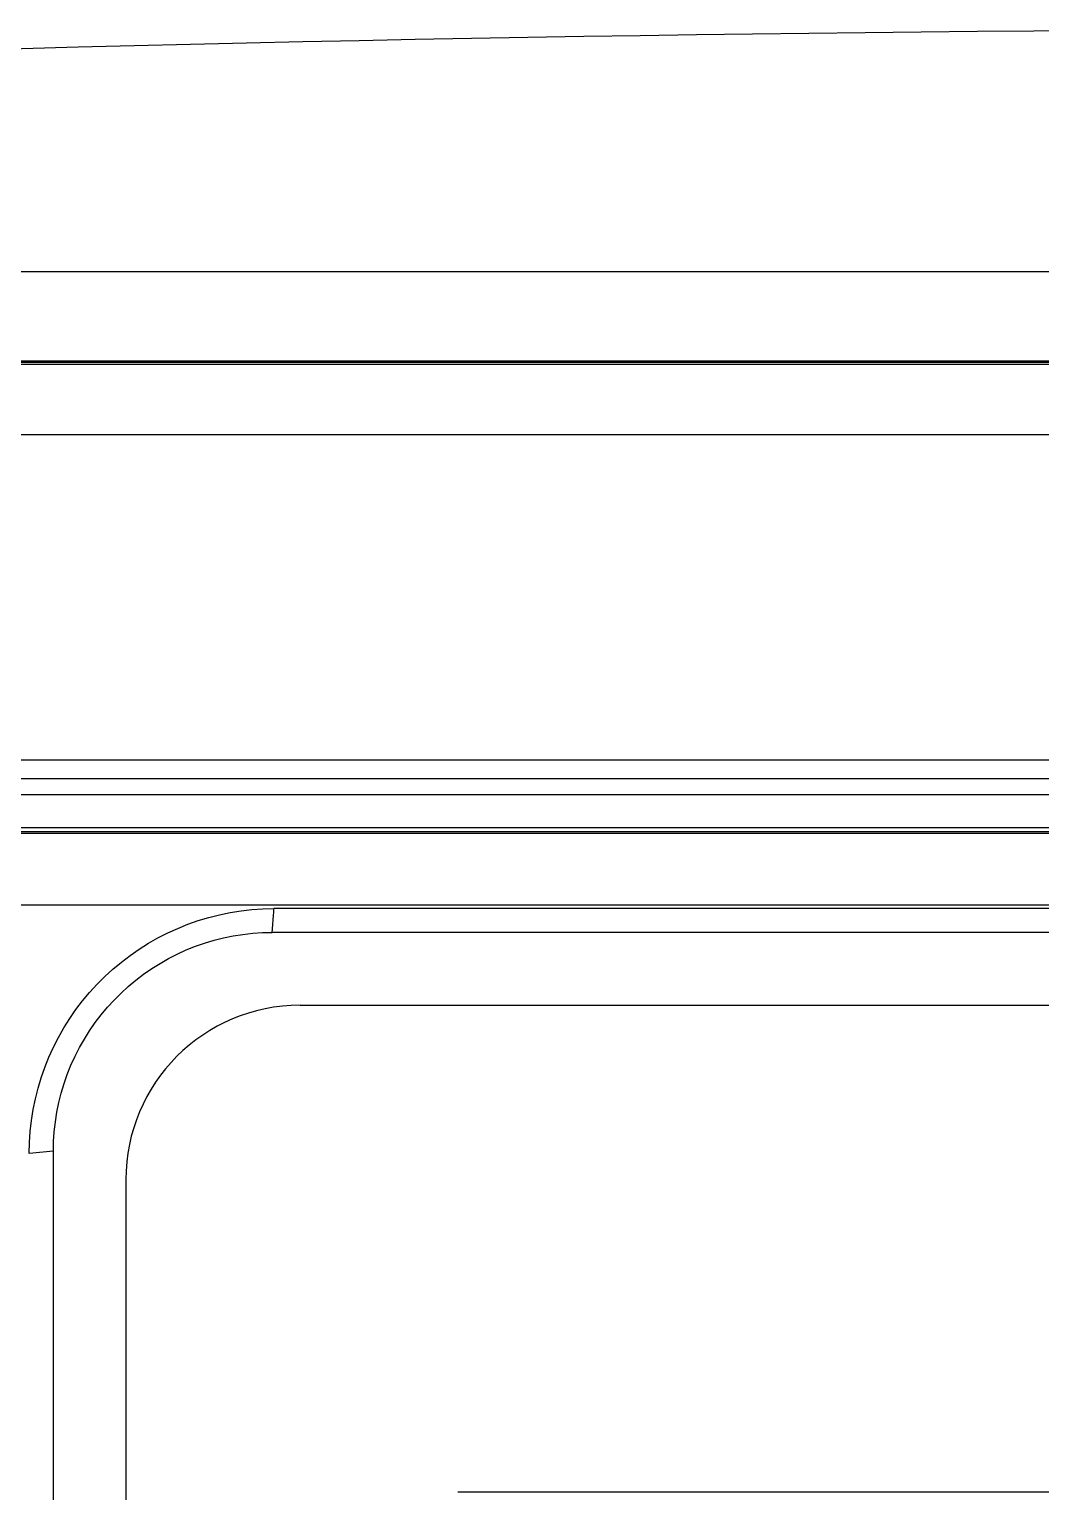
# Model space of a CAD drawing. Extents: x 0 to 144, y 0 to 348.
# Drawn here: x 31.93 to 59.8, y 307.7 to 348 of the extents above; entities that cross this region are included whole.
import ezdxf

# ---------------------------------------------------------------- set-up
doc = ezdxf.new("R2010")
doc.units = 0
doc.layers.add('-15N-THT. THIẾT BỊ ĐÓNG MỞ', color=40, linetype='CONTINUOUS')

# ---------------------------------------------------------------- blocks, each defined once
blk = doc.blocks.new('06 - N - SC VSD ATV630U07~55N4')
at = {"layer": '-15N-THT. THIẾT BỊ ĐÓNG MỞ'}
for p, q in [((44.381, 167.316), (-44.382, 167.316)), ((-40.589, 164.865), (41.116, 164.865)), ((-41.107, 164.824), (41.529, 164.824)), ((41.12, 164.758), (-40.579, 164.758)), ((-41.1, 162.83), (41.619, 162.83)), ((55.792, 153.859), (-55.589, 153.859)), ((-55.177, 153.354), (55.197, 153.354)), ((43.281, 152.9), (-42.762, 152.9)), ((-49.467, 152.005), (49.627, 152.005)), ((-48.423, 151.892), (48.612, 151.892)), ((43.301, 151.835), (-42.782, 151.835)), ((-42.816, 149.872), (43.335, 149.872)), ((-35.125, 149.522), (-34.832, 149.596)), ((-34.832, 149.596), (-34.535, 149.657)), ((-34.535, 149.657), (-34.237, 149.704)), ((-34.237, 149.704), (-33.936, 149.738)), ((-33.936, 149.738), (-33.634, 149.758)), ((-33.634, 149.758), (-33.331, 149.765)), ((-33.369, 149.205), (-33.344, 149.578)), ((-33.344, 149.578), (-33.337, 149.672)), ((-33.337, 149.672), (-33.331, 149.765)), ((33.85, 149.765), (-33.331, 149.765)), ((-36.257, 149.097), (-35.982, 149.222)), ((-35.982, 149.222), (-35.701, 149.335)), ((-35.701, 149.335), (-35.415, 149.435)), ((-35.415, 149.435), (-35.125, 149.522)), ((-33.375, 149.111), (-33.369, 149.205)), ((-37.046, 148.649), (-36.79, 148.81)), ((-36.79, 148.81), (-36.527, 148.96)), ((-36.527, 148.96), (-36.257, 149.097)), ((-35.747, 148.626), (-35.496, 148.727)), ((-35.496, 148.727), (-35.24, 148.816)), ((-35.24, 148.816), (-34.981, 148.894)), ((-34.981, 148.894), (-34.718, 148.96)), ((-34.718, 148.96), (-34.453, 149.014)), ((-34.453, 149.014), (-34.186, 149.057)), ((-34.186, 149.057), (-33.916, 149.087)), ((-33.916, 149.087), (-33.646, 149.105)), ((-33.646, 149.105), (-33.375, 149.111)), ((33.921, 149.111), (-33.375, 149.111)), ((-37.535, 148.294), (-37.295, 148.477)), ((-37.295, 148.477), (-37.046, 148.649)), ((-36.47, 148.257), (-36.234, 148.391)), ((-36.234, 148.391), (-35.993, 148.514)), ((-35.993, 148.514), (-35.747, 148.626)), ((-37.991, 147.895), (-37.767, 148.1)), ((-37.767, 148.1), (-37.535, 148.294)), ((-37.137, 147.795), (-36.922, 147.959)), ((-36.922, 147.959), (-36.699, 148.113)), ((-36.699, 148.113), (-36.47, 148.257)), ((-38.409, 147.458), (-38.205, 147.681)), ((-38.205, 147.681), (-37.991, 147.895)), ((-37.544, 147.439), (-37.345, 147.621)), ((-37.345, 147.621), (-37.137, 147.795)), ((-38.786, 146.985), (-38.603, 147.226)), ((-38.603, 147.226), (-38.409, 147.458)), ((-37.919, 147.048), (-37.736, 147.247)), ((-37.736, 147.247), (-37.544, 147.439)), ((-39.12, 146.48), (-38.959, 146.736)), ((-38.959, 146.736), (-38.786, 146.985)), ((-38.256, 146.624), (-38.092, 146.84)), ((-38.092, 146.84), (-37.919, 147.048)), ((-32.606, 147.103), (-32.606, 147.103)), ((-32.606, 147.103), (33.371, 147.103)), ((-39.269, 146.217), (-39.12, 146.48)), ((-38.554, 146.173), (-38.41, 146.402)), ((-38.41, 146.402), (-38.256, 146.624)), ((-39.531, 145.672), (-39.406, 145.948)), ((-39.406, 145.948), (-39.269, 146.217)), ((-38.811, 145.696), (-38.688, 145.937)), ((-38.688, 145.937), (-38.554, 146.173)), ((-39.644, 145.391), (-39.531, 145.672)), ((-38.923, 145.45), (-38.811, 145.696)), ((-39.831, 144.816), (-39.744, 145.106)), ((-39.744, 145.106), (-39.644, 145.391)), ((-39.113, 144.943), (-39.024, 145.198)), ((-39.024, 145.198), (-38.923, 145.45)), ((-39.905, 144.522), (-39.831, 144.816)), ((-39.191, 144.684), (-39.113, 144.943)), ((-39.966, 144.226), (-39.905, 144.522)), ((-39.311, 144.156), (-39.257, 144.421)), ((-39.257, 144.421), (-39.191, 144.684)), ((-40.047, 143.626), (-40.013, 143.927)), ((-40.013, 143.927), (-39.966, 144.226)), ((-39.384, 143.619), (-39.354, 143.888)), ((-39.354, 143.888), (-39.311, 144.156)), ((-40.067, 143.325), (-40.047, 143.626)), ((-39.402, 143.349), (-39.384, 143.619)), ((-40.074, 143.022), (-40.067, 143.325)), ((-39.408, 143.079), (-39.402, 143.349)), ((-39.979, 143.03), (-40.074, 143.022)), ((-39.884, 143.038), (-39.979, 143.03)), ((-39.789, 143.046), (-39.884, 143.038)), ((-39.693, 143.054), (-39.789, 143.046)), ((-39.598, 143.062), (-39.693, 143.054)), ((-39.503, 143.071), (-39.598, 143.062)), ((-39.408, 143.079), (-39.503, 143.071)), ((-39.408, 30.953), (-39.408, 143.079)), ((-37.412, 142.297), (-37.412, 142.297)), ((-37.412, 142.297), (-37.412, 31.54)), ((-28.265, 133.696), (28.206, 133.696)), ((-28.265, 133.696), (-28.265, 133.696))]:
    blk.add_line(p, q, dxfattribs=at)
for centre, radius, start, end in [((0, -1338.738), 1512.738, 88.122079, 91.877884), ((-32.606, 142.297), 4.806, 90, 180)]:
    blk.add_arc(centre, radius, start, end, dxfattribs=at)

msp = doc.modelspace()

# ---------------------------------------------------------------- block references
msp.add_blockref('06 - N - SC VSD ATV630U07~55N4', (72, 174))

doc.saveas('drawing.dxf')
